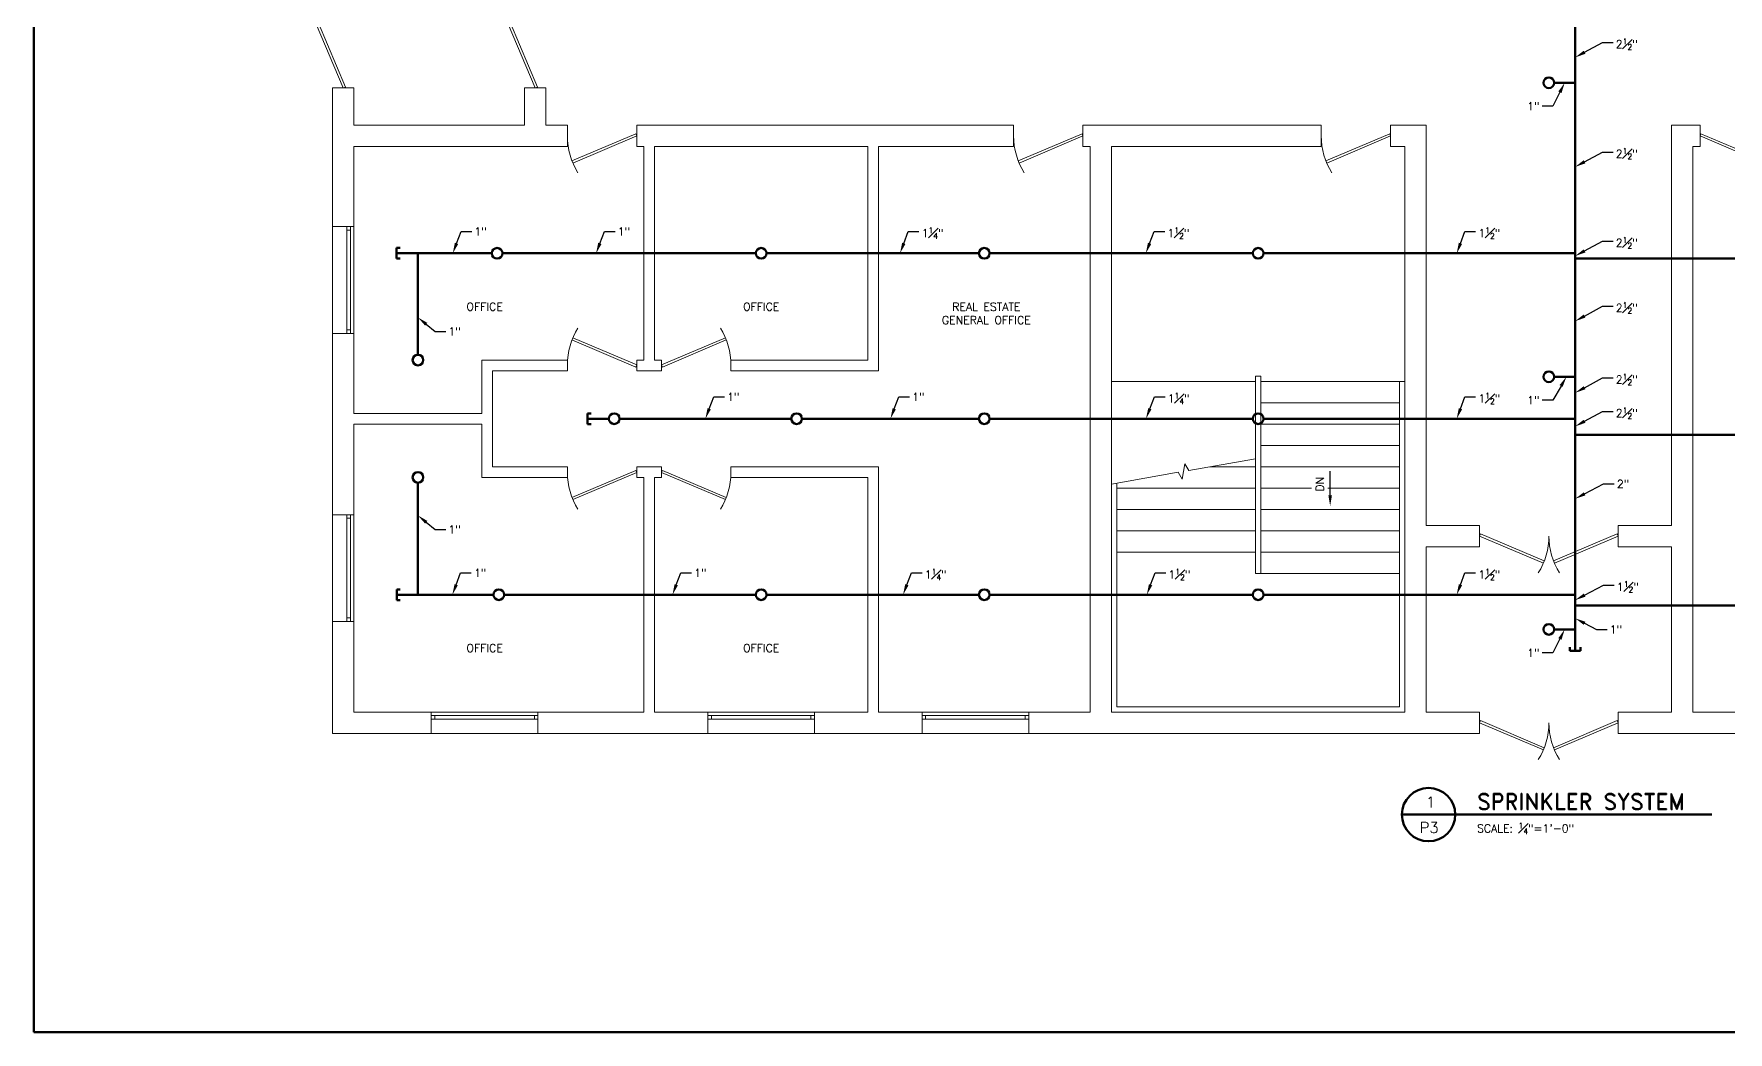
# Model space of a CAD drawing. Header units: inches. Extents: x 24 to 1704, y 24 to 1128.
# Drawn here: x 24 to 977, y 24 to 585 of the extents above; entities that cross this region are included whole.
import ezdxf
from ezdxf import colors
from ezdxf.entities.mleader import LeaderData, LeaderLine
from ezdxf.math import Vec2, Vec3

# ---------------------------------------------------------------- set-up
doc = ezdxf.new("R2010")
doc.units = ezdxf.units.IN
doc.header["$LTSCALE"] = 24
doc.header["$MEASUREMENT"] = 0
for name, color, linetype, lineweight in [('Annotations', 4, 'Continuous', 25), ('Arc Thin', 107, 'Continuous', 5), ('Borderline', 5, 'Continuous', 60), ('Objects Thick', 3, 'Continuous', 50)]:
    doc.layers.add(name, color=color, linetype=linetype, lineweight=lineweight)
doc.styles.add('DF Text', font='romans.shx')
doc.styles.add('DF Title', font='romand.shx')

# ---------------------------------------------------------------- blocks, each defined once
blk = doc.blocks.new('Sprinkler')
at = {"layer": 'Objects Thick'}
blk.add_circle((0, 0), 3, dxfattribs=at)

msp = doc.modelspace()

# ---------------------------------------------------------------- linework, layer by layer
at = {"layer": 'Arc Thin'}
for p, q in [((198, 555), (182.76, 590.9)), ((183.97, 591.39), (199.2, 555.51)), ((306, 555), (290.76, 590.9)), ((291.97, 591.39), (307.2, 555.51)), ((192, 555), (192, 192)), ((204, 555), (192, 555)), ((199.2, 555.51), (198, 555)), ((204, 555), (204, 534)), ((312, 555), (300, 555)), ((300, 555), (300, 534)), ((312, 555), (300, 555)), ((307.2, 555.51), (306, 555)), ((312, 555), (312, 534)), ((204, 534), (300, 534)), ((312, 534), (324, 534)), ((324, 534), (324, 522)), ((363, 534), (574.99, 534)), ((363, 534), (363, 522)), ((574.99, 534), (574.99, 522)), ((613.99, 534), (747.99, 534)), ((613.99, 534), (613.99, 522)), ((747.99, 534), (747.99, 522)), ((786.99, 534), (807, 534)), ((786.99, 534), (786.99, 522)), ((807, 309), (807, 534)), ((945, 534), (961.01, 534)), ((945, 309), (945, 534)), ((961.01, 534), (961.01, 522)), ((326.61, 513.97), (362.49, 529.2)), ((363, 528), (327.1, 512.76)), ((362.49, 529.2), (363, 528)), ((577.61, 513.97), (613.49, 529.2)), ((613.99, 528), (578.09, 512.76)), ((613.49, 529.2), (613.99, 528)), ((750.61, 513.97), (786.49, 529.2)), ((786.99, 528), (751.09, 512.76)), ((786.49, 529.2), (786.99, 528)), ((961.51, 529.2), (961.01, 528)), ((961.01, 528), (996.91, 512.76)), ((997.39, 513.97), (961.51, 529.2)), ((204, 522), (204, 372)), ((204, 522), (324, 522)), ((363, 522), (367.01, 522)), ((367.01, 402), (367.01, 522)), ((373.01, 522), (493.01, 522)), ((373.01, 402), (373.01, 522)), ((493.01, 402), (493.01, 522)), ((499.01, 396), (499.01, 522)), ((499.01, 522), (574.99, 522)), ((613.99, 522), (618, 522)), ((618, 204), (618, 522)), ((630, 522), (747.99, 522)), ((630, 204), (630, 522)), ((786.99, 522), (795, 522)), ((795, 204), (795, 522)), ((957, 522), (961.01, 522)), ((957, 204), (957, 522)), ((204, 477), (192, 477)), ((200, 477), (200, 417)), ((202, 477), (202, 417)), ((202, 475), (200, 475)), ((204, 417), (192, 417)), ((202, 419), (200, 419)), ((326.61, 413.28), (362.49, 398.05)), ((363, 399.25), (327.1, 414.49)), ((377.01, 399.25), (412.91, 414.49)), ((413.4, 413.28), (377.52, 398.05)), ((276, 402), (276, 372)), ((276, 402), (324, 402)), ((324, 396), (324, 402)), ((363, 402), (367.01, 402)), ((363, 402), (363, 396)), ((373.01, 402), (377.01, 402)), ((377.01, 402), (377.01, 396)), ((416.01, 402), (493.01, 402)), ((416.01, 396), (416.01, 402)), ((282, 396), (324, 396)), ((282, 396), (282, 342)), ((362.49, 398.05), (363, 399.25)), ((363, 396), (377.01, 396)), ((377.52, 398.05), (377.01, 399.25)), ((416.01, 396), (499.01, 396)), ((711, 393), (711, 282)), ((711, 393), (714, 393)), ((714, 393), (714, 282)), ((630, 390), (711, 390)), ((714, 390), (795, 390)), ((792, 390), (792, 207)), ((276, 372), (204, 372)), ((714, 378), (792, 378)), ((204, 366), (204, 204)), ((276, 366), (204, 366)), ((276, 366), (276, 336)), ((714, 366), (792, 366)), ((714, 354), (792, 354)), ((276, 336), (324, 336)), ((282, 342), (324, 342)), ((324, 342), (324, 336)), ((326.61, 324.72), (362.49, 339.95)), ((363, 338.75), (327.1, 323.51)), ((362.49, 339.95), (363, 338.75)), ((363, 342), (363, 336)), ((363, 342), (377.01, 342)), ((363, 336), (367.01, 336)), ((367.01, 204), (367.01, 336)), ((373.01, 336), (377.01, 336)), ((373.01, 204), (373.01, 336)), ((377.01, 342), (377.01, 336)), ((377.52, 339.95), (377.01, 338.75)), ((377.01, 338.75), (412.91, 323.51)), ((413.4, 324.72), (377.52, 339.95)), ((416.01, 342), (499.01, 342)), ((416.01, 342), (416.01, 336)), ((416.01, 336), (493.01, 336)), ((493.01, 204), (493.01, 336)), ((499.01, 204), (499.01, 342)), ((685.46, 342), (711, 342)), ((714, 342), (792, 342)), ((633, 332.75), (633, 207)), ((633, 330), (711, 330)), ((714, 330), (792, 330)), ((204, 315), (192, 315)), ((200, 315), (200, 255)), ((202, 315), (202, 255)), ((633, 318), (711, 318)), ((714, 318), (792, 318)), ((202, 313), (200, 313)), ((633, 306), (711, 306)), ((714, 306), (792, 306)), ((807, 309), (837, 309)), ((837, 309), (837, 297)), ((915, 309), (945, 309)), ((915, 309), (915, 297)), ((915, 309), (915, 297)), ((807, 297), (837, 297)), ((807, 204), (807, 297)), ((837.51, 304.2), (837, 303)), ((837, 303), (872.9, 287.76)), ((873.39, 288.97), (837.51, 304.2)), ((878.61, 288.97), (914.49, 304.2)), ((915, 303), (879.1, 287.76)), ((914.49, 304.2), (915, 303)), ((915, 297), (945, 297)), ((945, 204), (945, 297)), ((633, 294), (711, 294)), ((714, 294), (792, 294)), ((711, 282), (792, 282)), ((204, 255), (192, 255)), ((202, 257), (200, 257)), ((204, 204), (367.01, 204)), ((247.5, 204), (247.5, 192)), ((247.5, 202), (307.5, 202)), ((249.5, 202), (249.5, 200)), ((305.5, 202), (305.5, 200)), ((307.5, 204), (307.5, 192)), ((373.01, 204), (493.01, 204)), ((403.01, 204), (403.01, 192)), ((403.01, 202), (463.01, 202)), ((405.01, 202), (405.01, 200)), ((461.01, 202), (461.01, 200)), ((463.01, 204), (463.01, 192)), ((499.01, 204), (618, 204)), ((523.5, 204), (523.5, 192)), ((523.5, 202), (583.5, 202)), ((525.5, 202), (525.5, 200)), ((581.5, 202), (581.5, 200)), ((583.5, 204), (583.5, 192)), ((630, 204), (795, 204)), ((633, 207), (792, 207)), ((807, 204), (837, 204)), ((837, 204), (837, 192)), ((915, 204), (945, 204)), ((915, 204), (915, 192)), ((957, 204), (1110, 204)), ((192, 192), (837, 192)), ((247.5, 200), (307.5, 200)), ((403.01, 200), (463.01, 200)), ((523.5, 200), (583.5, 200)), ((837.51, 199.2), (837, 198)), ((837, 198), (872.9, 182.76)), ((873.39, 183.97), (837.51, 199.2)), ((878.61, 183.97), (914.49, 199.2)), ((915, 198), (879.1, 182.76)), ((914.49, 199.2), (915, 198)), ((915, 192), (1584, 192))]:
    msp.add_line(p, q, dxfattribs=at)
at = {"layer": 'Arc Thin', "linetype": 'Continuous'}
msp.add_lwpolyline([(711, 346.5), (673.45, 339.88), (671.26, 343.68), (669.74, 335.04), (667.55, 338.84), (630, 332.22)], dxfattribs=at)
at = {"layer": 'Arc Thin'}
for centre, start, end in [((363, 528), 180, 212.10626), ((613.99, 528), 180, 212.10626), ((786.99, 528), 180, 212.10626), ((363, 399.25), 147.89374, 180), ((377.01, 399.25), 0, 32.10626), ((363, 338.75), 180, 212.10626), ((377.01, 338.75), 327.89374, 0), ((837, 303), 327.89374, 0), ((915, 303), 180, 212.10626), ((837, 198), 327.89374, 0), ((915, 198), 180, 212.10626)]:
    msp.add_arc(centre, 39, start, end, dxfattribs=at)
at = {"layer": 'Borderline'}
for p, q in [((24, 24), (24, 1128)), ((1704, 24), (24, 24))]:
    msp.add_line(p, q, dxfattribs=at)
at = {"layer": 'Objects Thick'}
for p, q in [((890.79, 708.21), (890.79, 238.5)), ((879, 557.93), (890.79, 557.93)), ((228, 465), (228, 459)), ((228, 465), (230, 465)), ((281.5, 462), (228, 462)), ((228, 459), (230, 459)), ((240, 404.99), (240, 462)), ((430.01, 462), (287.5, 462)), ((436.01, 462), (555.5, 462)), ((561.5, 462), (709.5, 462)), ((715.5, 462), (890.79, 462)), ((1195.5, 459), (890.79, 459)), ((879, 392.58), (890.79, 392.58)), ((335.38, 372), (335.38, 366)), ((335.38, 372), (337.38, 372)), ((347.38, 369), (335.38, 369)), ((335.38, 366), (337.38, 366)), ((449.94, 369), (353.38, 369)), ((555.5, 369), (455.94, 369)), ((561.5, 369), (709.5, 369)), ((715.5, 369), (890.79, 369)), ((1189, 360), (890.79, 360)), ((240, 333), (240, 270)), ((228.03, 273), (228.03, 267)), ((228.03, 273), (230.03, 273)), ((282.46, 270), (228.03, 270)), ((228.03, 267), (230.03, 267)), ((430.01, 270), (288.46, 270)), ((436.01, 270), (555.5, 270)), ((561.5, 270), (709.5, 270)), ((715.5, 270), (890.79, 270)), ((1179, 264), (890.79, 264)), ((879, 250.5), (890.79, 250.5)), ((887.79, 238.5), (887.79, 240.5)), ((887.79, 238.5), (893.79, 238.5)), ((893.79, 238.5), (893.79, 240.5)), ((793.33, 146.33), (967.56, 146.33))]:
    msp.add_line(p, q, dxfattribs=at)
msp.add_circle((808.33, 146.33), 15, dxfattribs=at)

# ---------------------------------------------------------------- block references
for p in [(876, 557.93), (284.5, 462), (433.01, 462), (558.5, 462), (712.5, 462), (240, 401.99), (876, 392.58), (350.38, 369), (452.94, 369), (558.5, 369), (712.5, 369), (240, 336), (285.46, 270), (433.01, 270), (558.5, 270), (712.5, 270), (876, 250.5)]:
    msp.add_blockref('Sprinkler', p, dxfattribs=at)

# ---------------------------------------------------------------- texts
at = {"layer": 'Annotations', "attachment_point": 1}
for s, width, gutter_width, insert, char_height, style in [('\\A1;1', 0.125, 0.469, (806.89, 156.39), 6, 'DF Text'), ('SPRINKLER SYSTEM', 135.2974, 0.938, (835.67, 158.11), 9, 'DF Title'), ('\\A1;P3', 10.2664, 0.469, (803.39, 142.01), 6, 'DF Text'), ('\\A1;SCALE: {\\H0.7x;\\S1#4;}"=1\'-0"', 60.9545, 0.469, (835.59, 141.72), 4.5, 'DF Text')]:
    msp.add_mtext_dynamic_manual_height_columns(s, width=width, gutter_width=gutter_width, heights=[0], dxfattribs=dict(at, insert=insert, char_height=char_height, style=style))
at = {"layer": 'Arc Thin', "char_height": 4.5, "attachment_point": 5, "style": 'DF Text'}
for s, insert, width in [('OFFICE', (277.5, 432), 7056), ('OFFICE', (433.01, 432), 5760), ('REAL ESTATE \\PGENERAL OFFICE', (559.64, 428.18), 6192), ('OFFICE', (277.5, 240), 7056), ('OFFICE', (433.01, 240), 5760)]:
    msp.add_mtext(s, dxfattribs=dict(at, insert=insert, width=width))

# ---------------------------------------------------------------- leaders
at = {"layer": 'Annotations'}
ml = msp.add_multileader_mtext('Standard', dxfattribs=at)
ml.set_content('\\A1;2{\\H0.7x;\\S1#2;}"', color=256, style='DF Text')
ml.set_leader_properties()
ml.build(insert=Vec2(0, 0))
ml.multileader.update_dxf_attribs({"dogleg_length": 0.125, "arrow_head_size": 6, "scale": 48})
ctx = ml.context
ctx.base_point, ctx.scale, ctx.char_height, ctx.arrow_head_size, ctx.landing_gap_size, ctx.plane_origin = Vec3(912.13, 580.55), 48, 4.5, 6, 1.5, Vec3(890.79, 572.22)
notes = []
notes.append((ctx, [(0, (1, 1, 0), (906.13, 580.55), (1, 0), 6, [(0, [(890.79, 572.22)], 0, [])])]))
ctx.mtext.insert, ctx.mtext.flow_direction = Vec3(913.63, 582.8), 5
ml = msp.add_multileader_mtext('Standard', dxfattribs=at)
ml.set_content('1"', color=256, style='DF Text')
ml.set_leader_properties()
ml.build(insert=Vec2(0, 0))
ml.multileader.update_dxf_attribs({"dogleg_length": 0.125, "arrow_head_size": 6, "scale": 48})
ctx = ml.context
ctx.base_point, ctx.scale, ctx.char_height, ctx.arrow_head_size, ctx.landing_gap_size, ctx.plane_origin = Vec3(863.65, 544.68), 48, 4.5, 6, 1.5, Vec3(884.9, 557.93)
ctx.text_align_type = 2
notes.append((ctx, [(0, (1, 1, 0), (878.23, 544.68), (-1, 0), 6, [(0, [(884.9, 557.93)], 0, [])])]))
ctx.mtext.insert, ctx.mtext.alignment, ctx.mtext.flow_direction = Vec3(870.73, 546.93), 3, 5
ml = msp.add_multileader_mtext('Standard', dxfattribs=at)
ml.set_content('\\A1;2{\\H0.7x;\\S1#2;}"', color=256, style='DF Text')
ml.set_leader_properties()
ml.build(insert=Vec2(0, 0))
ml.multileader.update_dxf_attribs({"dogleg_length": 0.125, "arrow_head_size": 6, "scale": 48})
ctx = ml.context
ctx.base_point, ctx.scale, ctx.char_height, ctx.arrow_head_size, ctx.landing_gap_size, ctx.plane_origin = Vec3(912.13, 518.95), 48, 4.5, 6, 1.5, Vec3(890.79, 510.62)
notes.append((ctx, [(0, (1, 1, 0), (906.13, 518.95), (1, 0), 6, [(0, [(890.79, 510.62)], 0, [])])]))
ctx.mtext.insert, ctx.mtext.flow_direction = Vec3(913.63, 521.2), 5
ml = msp.add_multileader_mtext('Standard', dxfattribs=at)
ml.set_content('\\A1;1"', color=256, style='DF Text')
ml.set_leader_properties()
ml.build(insert=Vec2(0, 0))
ml.multileader.update_dxf_attribs({"dogleg_length": 0.125, "arrow_head_size": 6, "scale": 48})
ctx = ml.context
ctx.base_point, ctx.scale, ctx.char_height, ctx.arrow_head_size, ctx.landing_gap_size, ctx.plane_origin = Vec3(270.23, 474.27), 48, 4.5, 6, 1.5, Vec3(259.57, 462)
notes.append((ctx, [(0, (1, 1, 0), (264.23, 474.27), (1, 0), 6, [(0, [(259.57, 462)], 0, [])])]))
ctx.mtext.insert, ctx.mtext.flow_direction = Vec3(271.73, 476.52), 5
ml = msp.add_multileader_mtext('Standard', dxfattribs=at)
ml.set_content('\\A1;1"', color=256, style='DF Text')
ml.set_leader_properties()
ml.build(insert=Vec2(0, 0))
ml.multileader.update_dxf_attribs({"dogleg_length": 0.125, "arrow_head_size": 6, "scale": 48})
ctx = ml.context
ctx.base_point, ctx.scale, ctx.char_height, ctx.arrow_head_size, ctx.landing_gap_size, ctx.plane_origin = Vec3(350.84, 474.27), 48, 4.5, 6, 1.5, Vec3(340.18, 462)
notes.append((ctx, [(0, (1, 1, 0), (344.84, 474.27), (1, 0), 6, [(0, [(340.18, 462)], 0, [])])]))
ctx.mtext.insert, ctx.mtext.flow_direction = Vec3(352.34, 476.52), 5
ml = msp.add_multileader_mtext('Standard', dxfattribs=at)
ml.set_content('\\A1;1{\\H0.7x;\\S1#4;}"', color=256, style='DF Text')
ml.set_leader_properties()
ml.build(insert=Vec2(0, 0))
ml.multileader.update_dxf_attribs({"dogleg_length": 0.125, "arrow_head_size": 6, "scale": 48})
ctx = ml.context
ctx.base_point, ctx.scale, ctx.char_height, ctx.arrow_head_size, ctx.landing_gap_size, ctx.plane_origin = Vec3(521.74, 474.27), 48, 4.5, 6, 1.5, Vec3(511.08, 462)
notes.append((ctx, [(0, (1, 1, 0), (515.74, 474.27), (1, 0), 6, [(0, [(511.08, 462)], 0, [])])]))
ctx.mtext.insert, ctx.mtext.flow_direction = Vec3(523.24, 476.52), 5
ml = msp.add_multileader_mtext('Standard', dxfattribs=at)
ml.set_content('\\A1;1{\\H0.7x;\\S1#2;}"', color=256, style='DF Text')
ml.set_leader_properties()
ml.build(insert=Vec2(0, 0))
ml.multileader.update_dxf_attribs({"dogleg_length": 0.125, "arrow_head_size": 6, "scale": 48})
ctx = ml.context
ctx.base_point, ctx.scale, ctx.char_height, ctx.arrow_head_size, ctx.landing_gap_size, ctx.plane_origin = Vec3(660, 474.27), 48, 4.5, 6, 1.5, Vec3(649.33, 462)
notes.append((ctx, [(0, (1, 1, 0), (654, 474.27), (1, 0), 6, [(0, [(649.33, 462)], 0, [])])]))
ctx.mtext.insert, ctx.mtext.flow_direction = Vec3(661.5, 476.52), 5
ml = msp.add_multileader_mtext('Standard', dxfattribs=at)
ml.set_content('\\A1;1{\\H0.7x;\\S1#2;}"', color=256, style='DF Text')
ml.set_leader_properties()
ml.build(insert=Vec2(0, 0))
ml.multileader.update_dxf_attribs({"dogleg_length": 0.125, "arrow_head_size": 6, "scale": 48})
ctx = ml.context
ctx.base_point, ctx.scale, ctx.char_height, ctx.arrow_head_size, ctx.landing_gap_size, ctx.plane_origin = Vec3(834.82, 474.27), 48, 4.5, 6, 1.5, Vec3(824.16, 462)
notes.append((ctx, [(0, (1, 1, 0), (828.82, 474.27), (1, 0), 6, [(0, [(824.16, 462)], 0, [])])]))
ctx.mtext.insert, ctx.mtext.flow_direction = Vec3(836.32, 476.52), 5
ml = msp.add_multileader_mtext('Standard', dxfattribs=at)
ml.set_content('\\A1;2{\\H0.7x;\\S1#2;}"', color=256, style='DF Text')
ml.set_leader_properties()
ml.build(insert=Vec2(0, 0))
ml.multileader.update_dxf_attribs({"dogleg_length": 0.125, "arrow_head_size": 6, "scale": 48})
ctx = ml.context
ctx.base_point, ctx.scale, ctx.char_height, ctx.arrow_head_size, ctx.landing_gap_size, ctx.plane_origin = Vec3(912.13, 468.83), 48, 4.5, 6, 1.5, Vec3(890.79, 460.5)
notes.append((ctx, [(0, (1, 1, 0), (906.13, 468.83), (1, 0), 6, [(0, [(890.79, 460.5)], 0, [])])]))
ctx.mtext.insert, ctx.mtext.flow_direction = Vec3(913.63, 471.08), 5
ml = msp.add_multileader_mtext('Standard', dxfattribs=at)
ml.set_content('\\A1;2{\\H0.7x;\\S1#2;}"', color=256, style='DF Text')
ml.set_leader_properties()
ml.build(insert=Vec2(0, 0))
ml.multileader.update_dxf_attribs({"dogleg_length": 0.125, "arrow_head_size": 6, "scale": 48})
ctx = ml.context
ctx.base_point, ctx.scale, ctx.char_height, ctx.arrow_head_size, ctx.landing_gap_size, ctx.plane_origin = Vec3(912.13, 432.19), 48, 4.5, 6, 1.5, Vec3(890.79, 423.86)
notes.append((ctx, [(0, (1, 1, 0), (906.13, 432.19), (1, 0), 6, [(0, [(890.79, 423.86)], 0, [])])]))
ctx.mtext.insert, ctx.mtext.flow_direction = Vec3(913.63, 434.44), 5
ml = msp.add_multileader_mtext('Standard', dxfattribs=at)
ml.set_content('1"', color=256, style='DF Text')
ml.set_leader_properties()
ml.build(insert=Vec2(0, 0))
ml.multileader.update_dxf_attribs({"dogleg_length": 0.125, "arrow_head_size": 6, "scale": 48})
ctx = ml.context
ctx.base_point, ctx.scale, ctx.char_height, ctx.arrow_head_size, ctx.landing_gap_size, ctx.plane_origin = Vec3(255.62, 418.05), 48, 4.5, 6, 1.5, Vec3(240, 425.92)
notes.append((ctx, [(0, (1, 1, 0), (249.62, 418.05), (1, 0), 6, [(0, [(240, 425.92)], 0, [])])]))
ctx.mtext.insert, ctx.mtext.flow_direction = Vec3(257.12, 420.3), 5
ml = msp.add_multileader_mtext('Standard', dxfattribs=at)
ml.set_content('1"', color=256, style='DF Text')
ml.set_leader_properties()
ml.build(insert=Vec2(0, 0))
ml.multileader.update_dxf_attribs({"dogleg_length": 0.125, "arrow_head_size": 6, "scale": 48})
ctx = ml.context
ctx.base_point, ctx.scale, ctx.char_height, ctx.arrow_head_size, ctx.landing_gap_size, ctx.plane_origin = Vec3(863.65, 379.33), 48, 4.5, 6, 1.5, Vec3(884.9, 392.58)
ctx.text_align_type = 2
notes.append((ctx, [(0, (1, 1, 0), (878.23, 379.33), (-1, 0), 6, [(0, [(885.87, 392.58)], 0, [])])]))
ctx.mtext.insert, ctx.mtext.alignment, ctx.mtext.flow_direction = Vec3(870.73, 381.58), 3, 5
ml = msp.add_multileader_mtext('Standard', dxfattribs=at)
ml.set_content('\\A1;2{\\H0.7x;\\S1#2;}"', color=256, style='DF Text')
ml.set_leader_properties()
ml.build(insert=Vec2(0, 0))
ml.multileader.update_dxf_attribs({"dogleg_length": 0.125, "arrow_head_size": 6, "scale": 48})
ctx = ml.context
ctx.base_point, ctx.scale, ctx.char_height, ctx.arrow_head_size, ctx.landing_gap_size, ctx.plane_origin = Vec3(912.13, 391.89), 48, 4.5, 6, 1.5, Vec3(890.79, 383.56)
notes.append((ctx, [(0, (1, 1, 0), (906.13, 391.89), (1, 0), 6, [(0, [(890.79, 383.56)], 0, [])])]))
ctx.mtext.insert, ctx.mtext.flow_direction = Vec3(913.63, 394.14), 5
ml = msp.add_multileader_mtext('Standard', dxfattribs=at)
ml.set_content('\\A1;1"', color=256, style='DF Text')
ml.set_leader_properties()
ml.build(insert=Vec2(0, 0))
ml.multileader.update_dxf_attribs({"dogleg_length": 0.125, "arrow_head_size": 6, "scale": 48})
ctx = ml.context
ctx.base_point, ctx.scale, ctx.char_height, ctx.arrow_head_size, ctx.landing_gap_size, ctx.plane_origin = Vec3(412.32, 381.27), 48, 4.5, 6, 1.5, Vec3(401.66, 369)
notes.append((ctx, [(0, (1, 1, 0), (406.32, 381.27), (1, 0), 6, [(0, [(401.66, 369)], 0, [])])]))
ctx.mtext.insert, ctx.mtext.flow_direction = Vec3(413.82, 383.52), 5
ml = msp.add_multileader_mtext('Standard', dxfattribs=at)
ml.set_content('\\A1;1"', color=256, style='DF Text')
ml.set_leader_properties()
ml.build(insert=Vec2(0, 0))
ml.multileader.update_dxf_attribs({"dogleg_length": 0.125, "arrow_head_size": 6, "scale": 48})
ctx = ml.context
ctx.base_point, ctx.scale, ctx.char_height, ctx.arrow_head_size, ctx.landing_gap_size, ctx.plane_origin = Vec3(516.39, 381.27), 48, 4.5, 6, 1.5, Vec3(505.72, 369)
notes.append((ctx, [(0, (1, 1, 0), (510.39, 381.27), (1, 0), 6, [(0, [(505.72, 369)], 0, [])])]))
ctx.mtext.insert, ctx.mtext.flow_direction = Vec3(517.89, 383.52), 5
ml = msp.add_multileader_mtext('Standard', dxfattribs=at)
ml.set_content('\\A1;1{\\H0.7x;\\S1#4;}"', color=256, style='DF Text')
ml.set_leader_properties()
ml.build(insert=Vec2(0, 0))
ml.multileader.update_dxf_attribs({"dogleg_length": 0.125, "arrow_head_size": 6, "scale": 48})
ctx = ml.context
ctx.base_point, ctx.scale, ctx.char_height, ctx.arrow_head_size, ctx.landing_gap_size, ctx.plane_origin = Vec3(660.12, 381.27), 48, 4.5, 6, 1.5, Vec3(649.45, 369)
notes.append((ctx, [(0, (1, 1, 0), (654.12, 381.27), (1, 0), 6, [(0, [(649.45, 369)], 0, [])])]))
ctx.mtext.insert, ctx.mtext.flow_direction = Vec3(661.62, 383.52), 5
ml = msp.add_multileader_mtext('Standard', dxfattribs=at)
ml.set_content('\\A1;1{\\H0.7x;\\S1#2;}"', color=256, style='DF Text')
ml.set_leader_properties()
ml.build(insert=Vec2(0, 0))
ml.multileader.update_dxf_attribs({"dogleg_length": 0.125, "arrow_head_size": 6, "scale": 48})
ctx = ml.context
ctx.base_point, ctx.scale, ctx.char_height, ctx.arrow_head_size, ctx.landing_gap_size, ctx.plane_origin = Vec3(834.82, 381.27), 48, 4.5, 6, 1.5, Vec3(824.16, 369)
notes.append((ctx, [(0, (1, 1, 0), (828.82, 381.27), (1, 0), 6, [(0, [(824.16, 369)], 0, [])])]))
ctx.mtext.insert, ctx.mtext.flow_direction = Vec3(836.32, 383.52), 5
ml = msp.add_multileader_mtext('Standard', dxfattribs=at)
ml.set_content('\\A1;2{\\H0.7x;\\S1#2;}"', color=256, style='DF Text')
ml.set_leader_properties()
ml.build(insert=Vec2(0, 0))
ml.multileader.update_dxf_attribs({"dogleg_length": 0.125, "arrow_head_size": 6, "scale": 48})
ctx = ml.context
ctx.base_point, ctx.scale, ctx.char_height, ctx.arrow_head_size, ctx.landing_gap_size, ctx.plane_origin = Vec3(912.13, 373.01), 48, 4.5, 6, 1.5, Vec3(890.79, 364.68)
notes.append((ctx, [(0, (1, 1, 0), (906.13, 373.01), (1, 0), 6, [(0, [(890.79, 364.68)], 0, [])])]))
ctx.mtext.insert, ctx.mtext.flow_direction = Vec3(913.63, 375.26), 5
ml = msp.add_multileader_mtext('Standard', dxfattribs=at)
ml.set_content('2"', color=256, style='DF Text')
ml.set_leader_properties()
ml.build(insert=Vec2(0, 0))
ml.multileader.update_dxf_attribs({"dogleg_length": 0.125, "arrow_head_size": 6, "scale": 48})
ctx = ml.context
ctx.base_point, ctx.scale, ctx.char_height, ctx.arrow_head_size, ctx.landing_gap_size, ctx.plane_origin = Vec3(912.73, 332.28), 48, 4.5, 6, 1.5, Vec3(891.39, 323.96)
notes.append((ctx, [(0, (1, 1, 0), (906.73, 332.28), (1, 0), 6, [(0, [(890.79, 323.96)], 0, [])])]))
ctx.mtext.insert, ctx.mtext.flow_direction = Vec3(914.23, 334.53), 5
ml = msp.add_multileader_mtext('Standard', dxfattribs=at)
ml.set_content('1"', color=256, style='DF Text')
ml.set_leader_properties()
ml.build(insert=Vec2(0, 0))
ml.multileader.update_dxf_attribs({"dogleg_length": 0.125, "arrow_head_size": 6, "scale": 48})
ctx = ml.context
ctx.base_point, ctx.scale, ctx.char_height, ctx.arrow_head_size, ctx.landing_gap_size, ctx.plane_origin = Vec3(255.62, 306.68), 48, 4.5, 6, 1.5, Vec3(240, 314.55)
notes.append((ctx, [(0, (1, 1, 0), (249.62, 306.68), (1, 0), 6, [(0, [(240, 314.55)], 0, [])])]))
ctx.mtext.insert, ctx.mtext.flow_direction = Vec3(257.12, 308.93), 5
ml = msp.add_multileader_mtext('Standard', dxfattribs=at)
ml.set_content('1"', color=256, style='DF Text')
ml.set_leader_properties()
ml.build(insert=Vec2(0, 0))
ml.multileader.update_dxf_attribs({"dogleg_length": 0.125, "arrow_head_size": 6, "scale": 48})
ctx = ml.context
ctx.base_point, ctx.scale, ctx.char_height, ctx.arrow_head_size, ctx.landing_gap_size, ctx.plane_origin = Vec3(270.01, 282.27), 48, 4.5, 6, 1.5, Vec3(259.35, 270)
notes.append((ctx, [(0, (1, 1, 0), (264.01, 282.27), (1, 0), 6, [(0, [(259.35, 270)], 0, [])])]))
ctx.mtext.insert, ctx.mtext.flow_direction = Vec3(271.51, 284.52), 5
ml = msp.add_multileader_mtext('Standard', dxfattribs=at)
ml.set_content('1"', color=256, style='DF Text')
ml.set_leader_properties()
ml.build(insert=Vec2(0, 0))
ml.multileader.update_dxf_attribs({"dogleg_length": 0.125, "arrow_head_size": 6, "scale": 48})
ctx = ml.context
ctx.base_point, ctx.scale, ctx.char_height, ctx.arrow_head_size, ctx.landing_gap_size, ctx.plane_origin = Vec3(393.8, 282.27), 48, 4.5, 6, 1.5, Vec3(383.13, 270)
notes.append((ctx, [(0, (1, 1, 0), (387.8, 282.27), (1, 0), 6, [(0, [(383.13, 270)], 0, [])])]))
ctx.mtext.insert, ctx.mtext.flow_direction = Vec3(395.3, 284.52), 5
ml = msp.add_multileader_mtext('Standard', dxfattribs=at)
ml.set_content('\\A1;1{\\H0.7x;\\S1#4;}"', color=256, style='DF Text')
ml.set_leader_properties()
ml.build(insert=Vec2(0, 0))
ml.multileader.update_dxf_attribs({"dogleg_length": 0.125, "arrow_head_size": 6, "scale": 48})
ctx = ml.context
ctx.base_point, ctx.scale, ctx.char_height, ctx.arrow_head_size, ctx.landing_gap_size, ctx.plane_origin = Vec3(523.48, 282.27), 48, 4.5, 6, 1.5, Vec3(512.82, 270)
notes.append((ctx, [(0, (1, 1, 0), (517.48, 282.27), (1, 0), 6, [(0, [(512.82, 270)], 0, [])])]))
ctx.mtext.insert, ctx.mtext.flow_direction = Vec3(524.98, 284.52), 5
ml = msp.add_multileader_mtext('Standard', dxfattribs=at)
ml.set_content('\\A1;1{\\H0.7x;\\S1#2;}"', color=256, style='DF Text')
ml.set_leader_properties()
ml.build(insert=Vec2(0, 0))
ml.multileader.update_dxf_attribs({"dogleg_length": 0.125, "arrow_head_size": 6, "scale": 48})
ctx = ml.context
ctx.base_point, ctx.scale, ctx.char_height, ctx.arrow_head_size, ctx.landing_gap_size, ctx.plane_origin = Vec3(660.55, 282.27), 48, 4.5, 6, 1.5, Vec3(649.89, 270)
notes.append((ctx, [(0, (1, 1, 0), (654.55, 282.27), (1, 0), 6, [(0, [(649.89, 270)], 0, [])])]))
ctx.mtext.insert, ctx.mtext.flow_direction = Vec3(662.05, 284.52), 5
ml = msp.add_multileader_mtext('Standard', dxfattribs=at)
ml.set_content('\\A1;1{\\H0.7x;\\S1#2;}"', color=256, style='DF Text')
ml.set_leader_properties()
ml.build(insert=Vec2(0, 0))
ml.multileader.update_dxf_attribs({"dogleg_length": 0.125, "arrow_head_size": 6, "scale": 48})
ctx = ml.context
ctx.base_point, ctx.scale, ctx.char_height, ctx.arrow_head_size, ctx.landing_gap_size, ctx.plane_origin = Vec3(834.82, 282.27), 48, 4.5, 6, 1.5, Vec3(824.16, 270)
notes.append((ctx, [(0, (1, 1, 0), (828.82, 282.27), (1, 0), 6, [(0, [(824.16, 270)], 0, [])])]))
ctx.mtext.insert, ctx.mtext.flow_direction = Vec3(836.32, 284.52), 5
ml = msp.add_multileader_mtext('Standard', dxfattribs=at)
ml.set_content('\\A1;1{\\H0.7x;\\S1#2;}"', color=256, style='DF Text')
ml.set_leader_properties()
ml.build(insert=Vec2(0, 0))
ml.multileader.update_dxf_attribs({"dogleg_length": 0.125, "arrow_head_size": 6, "scale": 48})
ctx = ml.context
ctx.base_point, ctx.scale, ctx.char_height, ctx.arrow_head_size, ctx.landing_gap_size, ctx.plane_origin = Vec3(912.73, 275.33), 48, 4.5, 6, 1.5, Vec3(891.39, 267)
notes.append((ctx, [(0, (1, 1, 0), (906.73, 275.33), (1, 0), 6, [(0, [(890.79, 267)], 0, [])])]))
ctx.mtext.insert, ctx.mtext.flow_direction = Vec3(914.23, 277.58), 5
ml = msp.add_multileader_mtext('Standard', dxfattribs=at)
ml.set_content('1"', color=256, style='DF Text')
ml.set_leader_properties()
ml.build(insert=Vec2(0, 0))
ml.multileader.update_dxf_attribs({"dogleg_length": 0.125, "arrow_head_size": 6, "scale": 48})
ctx = ml.context
ctx.base_point, ctx.scale, ctx.char_height, ctx.arrow_head_size, ctx.landing_gap_size, ctx.plane_origin = Vec3(863.65, 237.25), 48, 4.5, 6, 1.5, Vec3(884.9, 250.5)
ctx.text_align_type = 2
notes.append((ctx, [(0, (1, 1, 0), (878.23, 237.25), (-1, 0), 6, [(0, [(884.9, 250.5)], 0, [])])]))
ctx.mtext.insert, ctx.mtext.alignment, ctx.mtext.flow_direction = Vec3(870.73, 239.5), 3, 5
ml = msp.add_multileader_mtext('Standard', dxfattribs=at)
ml.set_content('1"', color=256, style='DF Text')
ml.set_leader_properties()
ml.build(insert=Vec2(0, 0))
ml.multileader.update_dxf_attribs({"dogleg_length": 0.125, "arrow_head_size": 6, "scale": 48})
ctx = ml.context
ctx.base_point, ctx.scale, ctx.char_height, ctx.arrow_head_size, ctx.landing_gap_size, ctx.plane_origin = Vec3(908.71, 250.45), 48, 4.5, 6, 1.5, Vec3(890.79, 257.92)
notes.append((ctx, [(0, (1, 1, 0), (902.71, 250.45), (1, 0), 6, [(0, [(890.79, 256.73)], 0, [])])]))
ctx.mtext.insert, ctx.mtext.flow_direction = Vec3(910.21, 252.7), 5
for ctx, leaders in notes:
    for number, flags, end, landing, length, lines in leaders:
        leader = LeaderData()
        leader.index, (leader.has_last_leader_line, leader.has_dogleg_vector, leader.attachment_direction) = number, flags
        leader.last_leader_point, leader.dogleg_vector, leader.dogleg_length = Vec3(end), Vec3(landing), length
        for number, points, colour, breaks in lines:
            line = LeaderLine()
            line.index, line.vertices, line.color, line.breaks = number, Vec3.list(points), colors.encode_raw_color(colour), breaks
            leader.lines.append(line)
        ctx.leaders.append(leader)

# ---------------------------------------------------------------- next in the draw order: texts
at = {"layer": 'Arc Thin', "insert": (747.13, 332.09), "char_height": 4.5, "width": 10.6722, "attachment_point": 5, "rotation": 90, "style": 'DF Text', "bg_fill": 3, "box_fill_scale": 1.5, "bg_fill_color": 256, "bg_fill_transparency": 0}
msp.add_mtext('DN', dxfattribs=at)

# ---------------------------------------------------------------- next in the draw order: linework, layer by layer
at = {"layer": 'Arc Thin', "linetype": 'ByBlock', "lineweight": -2}
msp.add_lwpolyline([(753, 325.85), (753, 339.49)], dxfattribs=at)
at = {"layer": 'Arc Thin'}
msp.add_solid([(754, 325.85), (753, 319.85), (752, 325.85)], dxfattribs=at)

doc.saveas('drawing.dxf')
